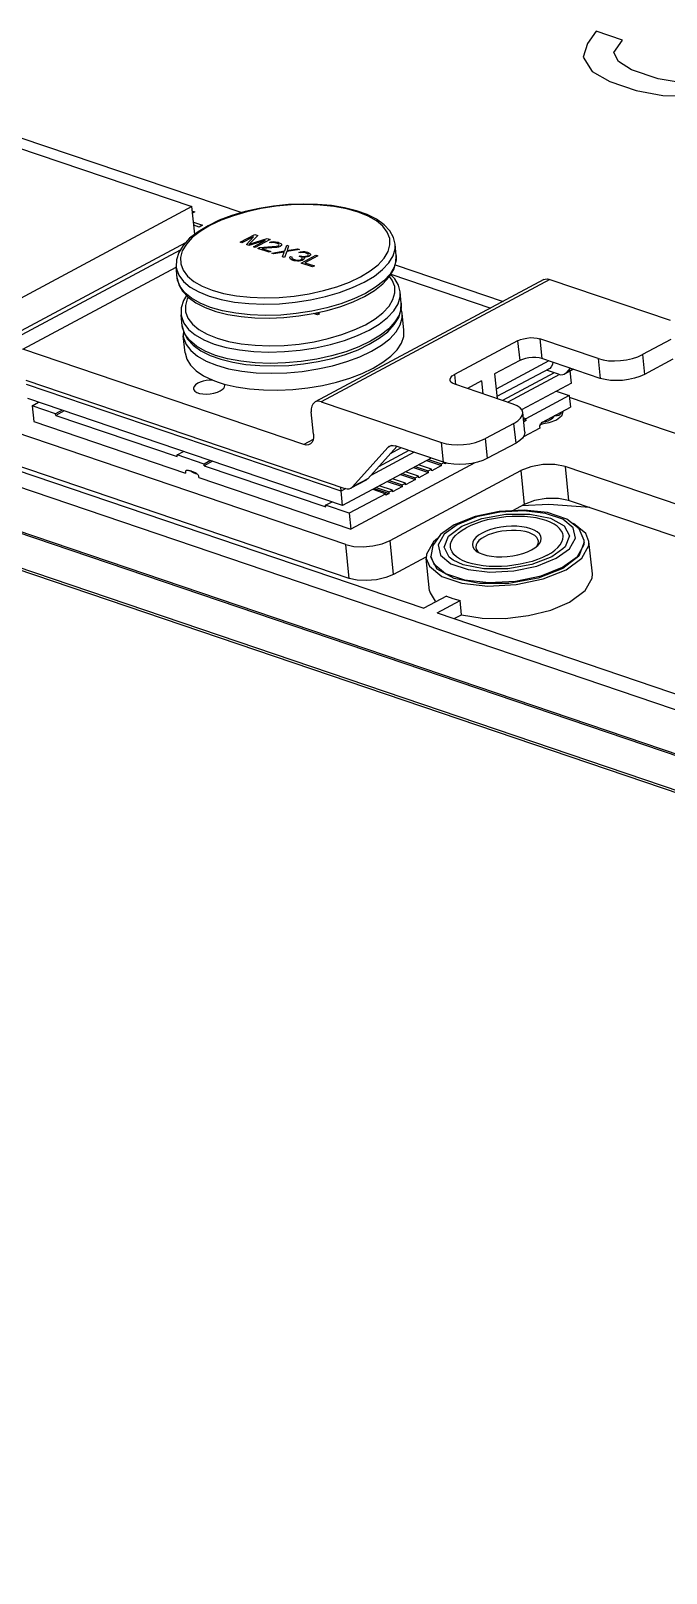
# Model space of a CAD drawing. Header units: millimetres. Extents: x 0 to 594, y 0 to 420.
# Drawn here: x 460.42 to 470.52, y 259.2 to 283.72 of the extents above; entities that cross this region are included whole.
import ezdxf

# ---------------------------------------------------------------- set-up
doc = ezdxf.new("R2010")
doc.units = ezdxf.units.MM
doc.header["$LTSCALE"] = 32.67
doc.layers.add('ASSEM_MEM', color=7, linetype='CONTINUOUS')

msp = doc.modelspace()

# ---------------------------------------------------------------- linework, layer by layer
at = {"layer": 'ASSEM_MEM', "color": 7, "linetype": 'CONTINUOUS'}
for p, q in [((506.962, 259.883), (406.4, 293.998)), ((506.997, 259.901), (406.434, 294.016)), ((507.187, 259.256), (406.625, 293.371)), ((507.236, 259.203), (406.673, 293.318)), ((469.407, 283.714), (469.269, 283.518)), ((469.827, 283.571), (469.407, 283.714)), ((469.269, 283.518), (469.202, 283.298)), ((469.69, 283.375), (469.827, 283.571)), ((469.202, 283.298), (469.345, 283.068)), ((469.761, 283.23), (469.69, 283.375)), ((469.972, 283.098), (469.761, 283.23)), ((469.345, 283.068), (469.626, 282.912)), ((469.626, 282.912), (470.046, 282.77)), ((470.393, 282.955), (469.972, 283.098)), ((470.743, 282.897), (470.393, 282.955)), ((470.046, 282.77), (470.466, 282.688)), ((470.466, 282.688), (471.024, 282.68)), ((460.261, 282.018), (463.773, 280.827)), ((460.192, 281.869), (462.982, 280.923)), ((447.714, 280.713), (470.911, 272.844)), ((462.982, 280.923), (459.344, 278.978)), ((463.027, 280.483), (462.982, 280.923)), ((462.989, 280.851), (463.029, 280.838)), ((463.029, 280.838), (462.993, 280.819)), ((463.008, 280.674), (463.149, 280.626)), ((463.097, 280.598), (463.012, 280.627)), ((463.149, 280.626), (463.097, 280.598)), ((462.879, 280.347), (459.395, 278.485)), ((462.795, 280.232), (459.402, 278.418)), ((466.23, 280.148), (466.212, 280.328)), ((460.291, 278.657), (462.731, 279.961)), ((462.749, 279.788), (462.73, 279.967)), ((466.214, 279.999), (467.929, 279.416)), ((466.23, 280.148), (466.229, 280.072)), ((468.578, 279.763), (464.94, 277.818)), ((468.672, 279.767), (465.034, 277.822)), ((466.144, 279.85), (467.732, 279.311)), ((468.672, 279.767), (470.585, 279.118)), ((465.427, 275.552), (453.737, 279.518)), ((466.309, 279.386), (466.291, 279.566)), ((452.224, 279.438), (466.667, 274.539)), ((466.326, 279.229), (466.306, 279.306)), ((466.309, 279.386), (466.308, 279.31)), ((466.353, 278.96), (466.326, 279.229)), ((465.483, 275.014), (453.793, 278.98)), ((462.828, 279.026), (462.809, 279.205)), ((465.563, 278.962), (465.741, 279.046)), ((465.741, 279.046), (465.894, 279.139)), ((462.847, 278.949), (462.844, 278.869)), ((462.872, 278.6), (462.844, 278.869)), ((468.16, 278.79), (467.155, 278.253)), ((468.16, 278.79), (468.193, 278.476)), ((469.441, 278.507), (468.512, 278.822)), ((468.512, 278.822), (468.544, 278.508)), ((470.596, 278.811), (470.145, 278.571)), ((464.76, 277.141), (460.291, 278.657)), ((468.193, 278.476), (467.794, 278.263)), ((469.474, 278.193), (468.544, 278.508)), ((469.441, 278.507), (469.474, 278.193)), ((470.145, 278.571), (470.178, 278.257)), ((470.628, 278.497), (470.178, 278.257)), ((465.864, 278.356), (466.017, 278.448)), ((467.155, 278.253), (467.171, 278.096)), ((467.794, 278.263), (467.835, 277.871)), ((468.655, 278.471), (467.819, 278.023)), ((468.659, 278.345), (467.831, 277.903)), ((468.743, 278.281), (467.921, 277.842)), ((468.826, 278.254), (468.003, 277.814)), ((468.809, 278.258), (468.618, 278.323)), ((469.046, 278.338), (468.904, 278.262)), ((468.995, 278.355), (468.931, 278.283)), ((469.038, 278.341), (468.931, 278.283)), ((469.015, 278.119), (468.995, 278.311)), ((460.342, 278.164), (465.414, 276.443)), ((465.354, 276.399), (460.349, 278.096)), ((463.503, 278.08), (463.495, 278.103)), ((468.09, 277.784), (467.161, 278.1)), ((467.586, 278.152), (467.361, 278.032)), ((467.586, 278.152), (467.607, 277.948)), ((469.015, 278.119), (468.223, 277.695)), ((468.773, 277.989), (468.98, 277.919)), ((465.377, 276.174), (460.372, 277.872)), ((460.44, 277.758), (460.544, 277.814)), ((460.815, 277.631), (460.44, 277.758)), ((460.44, 277.758), (460.466, 277.507)), ((465.034, 277.822), (466.947, 277.173)), ((468.98, 277.919), (468.292, 277.551)), ((468.98, 277.919), (468.999, 277.735)), ((473.396, 276.391), (468.983, 277.887)), ((460.466, 277.507), (462.881, 276.688)), ((460.919, 277.687), (460.815, 277.631)), ((460.818, 277.604), (460.815, 277.631)), ((460.952, 277.676), (460.818, 277.604)), ((460.818, 277.604), (462.749, 276.949)), ((464.915, 277.304), (464.879, 277.659)), ((468.274, 277.337), (468.241, 277.651)), ((468.292, 277.551), (468.25, 277.566)), ((468.295, 277.524), (468.253, 277.539)), ((468.295, 277.524), (468.256, 277.504)), ((468.295, 277.524), (468.292, 277.551)), ((468.554, 277.497), (468.608, 277.506)), ((468.556, 277.498), (468.999, 277.735)), ((468.608, 277.526), (468.607, 277.519)), ((468.607, 277.519), (468.608, 277.506)), ((468.608, 277.506), (468.645, 277.518)), ((468.855, 277.591), (468.776, 277.531)), ((468.845, 277.633), (468.855, 277.658)), ((468.845, 277.633), (468.846, 277.646)), ((468.846, 277.646), (468.849, 277.655)), ((468.881, 277.66), (468.855, 277.591)), ((468.859, 277.66), (468.859, 277.659)), ((468.859, 277.659), (468.86, 277.652)), ((468.878, 277.67), (468.879, 277.665)), ((468.101, 277.478), (467.651, 277.237)), ((468.134, 277.164), (468.101, 277.478)), ((468.511, 277.403), (468.252, 277.265)), ((468.509, 277.426), (468.511, 277.403)), ((468.524, 277.461), (468.518, 277.46)), ((462.746, 276.976), (462.85, 277.032)), ((464.909, 277.221), (464.76, 277.141)), ((465.536, 276.468), (466.094, 277.093)), ((465.778, 276.598), (466.237, 277.111)), ((466.513, 277.018), (465.825, 276.65)), ((466.431, 277.045), (465.946, 276.786)), ((466.152, 277.125), (466.094, 277.093)), ((466.306, 277.088), (466.133, 276.995)), ((466.979, 276.859), (466.215, 277.119)), ((466.979, 276.859), (466.947, 277.173)), ((467.683, 276.923), (467.651, 277.237)), ((468.134, 277.164), (467.683, 276.923)), ((463.175, 276.831), (462.746, 276.976)), ((462.749, 276.949), (462.746, 276.976)), ((463.279, 276.886), (463.175, 276.831)), ((463.178, 276.804), (463.175, 276.831)), ((463.311, 276.875), (463.178, 276.804)), ((463.178, 276.804), (465.108, 276.149)), ((466.783, 276.926), (465.377, 276.174)), ((467.48, 276.852), (465.507, 275.797)), ((466.503, 276.776), (466.743, 276.695)), ((466.533, 276.792), (466.74, 276.722)), ((466.792, 276.749), (466.585, 276.82)), ((466.711, 276.887), (466.951, 276.806)), ((466.741, 276.903), (466.948, 276.833)), ((466.951, 276.806), (466.795, 276.722)), ((466.948, 276.833), (466.992, 276.856)), ((466.951, 276.806), (466.948, 276.833)), ((467.003, 276.834), (467.001, 276.854)), ((467.028, 276.847), (467.003, 276.834)), ((473.436, 275.257), (468.914, 276.791)), ((468.914, 276.791), (468.97, 276.253)), ((462.878, 276.711), (462.881, 276.688)), ((463.04, 276.68), (462.963, 276.722)), ((462.997, 276.708), (462.98, 276.714)), ((462.999, 276.697), (462.996, 276.698)), ((462.998, 276.703), (462.997, 276.708)), ((463.092, 276.617), (463.09, 276.639)), ((463.092, 276.617), (465.507, 275.797)), ((465.751, 276.576), (465.509, 276.447)), ((465.778, 276.598), (465.536, 276.468)), ((466.087, 276.554), (466.327, 276.472)), ((466.117, 276.57), (466.324, 276.499)), ((466.131, 275.616), (468.21, 276.727)), ((466.376, 276.527), (466.169, 276.598)), ((466.295, 276.665), (466.535, 276.584)), ((466.324, 276.499), (466.376, 276.527)), ((466.325, 276.681), (466.532, 276.61)), ((466.379, 276.5), (466.376, 276.527)), ((466.584, 276.638), (466.377, 276.709)), ((466.535, 276.584), (466.379, 276.5)), ((466.532, 276.61), (466.584, 276.638)), ((466.535, 276.584), (466.532, 276.61)), ((466.587, 276.611), (466.584, 276.638)), ((466.743, 276.695), (466.587, 276.611)), ((466.74, 276.722), (466.792, 276.749)), ((466.743, 276.695), (466.74, 276.722)), ((466.795, 276.722), (466.792, 276.749)), ((468.21, 276.727), (468.266, 276.189)), ((465.377, 276.174), (465.347, 276.466)), ((465.431, 276.44), (465.354, 276.399)), ((466.065, 276.36), (465.481, 276.048)), ((465.857, 276.431), (466.065, 276.36)), ((465.879, 276.443), (466.119, 276.361)), ((465.909, 276.459), (466.117, 276.388)), ((466.168, 276.416), (465.961, 276.486)), ((466.067, 276.334), (466.065, 276.36)), ((466.119, 276.361), (466.067, 276.334)), ((466.117, 276.388), (466.168, 276.416)), ((466.119, 276.361), (466.117, 276.388)), ((466.171, 276.389), (466.168, 276.416)), ((466.327, 276.472), (466.171, 276.389)), ((466.327, 276.472), (466.324, 276.499)), ((465.105, 276.176), (465.209, 276.231)), ((465.481, 276.048), (465.105, 276.176)), ((465.108, 276.149), (465.105, 276.176)), ((465.481, 276.048), (465.507, 275.797)), ((467.868, 276.078), (467.486, 275.998)), ((467.876, 276.067), (467.508, 275.99)), ((467.592, 275.966), (467.972, 276.034)), ((468.266, 276.189), (468.08, 276.09)), ((468.654, 276.189), (468.227, 276.168)), ((469.307, 276.139), (468.654, 276.189)), ((473.2, 274.818), (468.97, 276.253)), ((467.153, 275.865), (466.932, 275.709)), ((467.201, 275.867), (466.99, 275.715)), ((467.062, 275.683), (467.272, 275.843)), ((467.486, 275.998), (467.153, 275.865)), ((467.508, 275.99), (467.201, 275.867)), ((467.272, 275.843), (467.592, 275.966)), ((469.042, 275.818), (468.877, 275.954)), ((469.138, 275.801), (468.942, 275.955)), ((469.079, 275.655), (469.042, 275.818)), ((469.246, 275.725), (469.05, 275.885)), ((469.217, 275.614), (469.138, 275.801)), ((465.483, 275.014), (465.427, 275.552)), ((466.187, 275.078), (466.131, 275.616)), ((466.82, 275.597), (466.71, 275.398)), ((466.809, 275.538), (466.78, 275.362)), ((466.932, 275.709), (466.809, 275.538)), ((466.886, 275.646), (466.82, 275.597)), ((466.99, 275.715), (466.895, 275.545)), ((466.895, 275.545), (466.933, 275.383)), ((466.992, 275.51), (467.062, 275.683)), ((468.435, 275.5), (468.479, 275.536)), ((468.883, 275.682), (468.882, 275.693)), ((468.984, 275.486), (469.079, 275.655)), ((469.112, 275.364), (469.215, 275.552)), ((469.22, 275.592), (469.135, 275.365)), ((469.215, 275.552), (469.217, 275.614)), ((469.22, 275.592), (469.217, 275.614)), ((469.294, 275.6), (469.246, 275.725)), ((469.292, 275.534), (469.294, 275.6)), ((469.348, 275.084), (469.294, 275.6)), ((466.698, 275.351), (466.187, 275.078)), ((466.71, 275.398), (466.708, 275.332)), ((466.761, 274.816), (466.708, 275.332)), ((466.708, 275.332), (466.756, 275.206)), ((466.783, 275.34), (466.78, 275.362)), ((466.78, 275.362), (466.826, 275.244)), ((466.882, 275.16), (466.783, 275.339)), ((466.933, 275.383), (467.098, 275.247)), ((467.073, 275.351), (466.992, 275.51)), ((467.137, 275.303), (467.073, 275.351)), ((467.294, 275.23), (467.137, 275.303)), ((467.364, 275.267), (467.295, 275.293)), ((467.521, 275.445), (467.547, 275.421)), ((468.38, 275.467), (468.435, 275.5)), ((468.702, 275.358), (468.383, 275.234)), ((468.476, 275.313), (468.389, 275.284)), ((468.456, 275.517), (468.468, 275.531)), ((468.466, 275.21), (468.774, 275.333)), ((468.631, 275.382), (468.697, 275.421)), ((468.697, 275.421), (468.753, 275.462)), ((468.881, 275.484), (468.702, 275.358)), ((468.774, 275.333), (468.984, 275.486)), ((468.875, 275.191), (469.112, 275.364)), ((469.135, 275.365), (468.877, 275.169)), ((468.913, 275.518), (468.881, 275.484)), ((466.756, 275.206), (466.953, 275.046)), ((466.826, 275.244), (467.011, 275.093)), ((467.152, 275.012), (466.882, 275.16)), ((466.953, 275.046), (467.275, 274.937)), ((467.011, 275.093), (467.315, 274.99)), ((467.098, 275.247), (467.371, 275.153)), ((467.621, 275.165), (467.294, 275.23)), ((467.371, 275.153), (467.718, 275.114)), ((467.718, 275.114), (468.099, 275.134)), ((468.099, 275.134), (468.466, 275.21)), ((468.877, 275.169), (468.486, 275.018)), ((468.532, 275.054), (468.875, 275.191)), ((468.566, 275.005), (468.931, 275.15)), ((466.761, 274.817), (466.767, 274.784)), ((467.552, 274.933), (467.152, 275.012)), ((468.02, 274.935), (467.552, 274.933)), ((468.486, 275.018), (468.02, 274.935)), ((467.029, 274.732), (466.667, 274.539)), ((466.767, 274.784), (466.849, 274.65)), ((466.882, 274.466), (467.244, 274.66)), ((467.267, 274.436), (467.244, 274.66)), ((466.882, 274.466), (470.855, 273.118)), ((467.152, 274.374), (467.267, 274.436))]:
    msp.add_line(p, q, dxfattribs=at)
at = {"layer": 'ASSEM_MEM', "color": 40, "linetype": 'CONTINUOUS'}
for p, q in [((463.746, 280.356), (463.981, 280.481)), ((463.962, 280.444), (463.776, 280.345)), ((463.847, 280.321), (463.962, 280.444)), ((464.027, 280.466), (463.892, 280.328)), ((463.981, 280.481), (464.027, 280.466)), ((463.776, 280.345), (463.746, 280.356)), ((463.888, 280.307), (463.847, 280.321)), ((464.144, 280.383), (463.888, 280.307)), ((463.892, 280.328), (464.179, 280.414)), ((463.958, 280.283), (464.144, 280.383)), ((463.989, 280.273), (463.958, 280.283)), ((464.224, 280.399), (463.989, 280.273)), ((464.029, 280.259), (464.054, 280.273)), ((464.212, 280.198), (464.029, 280.259)), ((464.054, 280.273), (464.322, 280.292)), ((464.332, 280.275), (464.095, 280.259)), ((464.095, 280.259), (464.237, 280.211)), ((464.179, 280.414), (464.224, 280.399)), ((464.237, 280.211), (464.212, 280.198)), ((464.215, 280.354), (464.24, 280.363)), ((464.24, 280.345), (464.215, 280.354)), ((464.24, 280.363), (464.28, 280.367)), ((464.265, 280.35), (464.24, 280.345)), ((464.252, 280.184), (464.459, 280.219)), ((464.291, 280.35), (464.265, 280.35)), ((464.28, 280.367), (464.311, 280.365)), ((464.449, 280.2), (464.283, 280.173)), ((464.321, 280.344), (464.291, 280.35)), ((464.311, 280.365), (464.351, 280.356)), ((464.341, 280.338), (464.321, 280.344)), ((464.322, 280.292), (464.352, 280.299)), ((464.357, 280.28), (464.332, 280.275)), ((464.362, 280.326), (464.341, 280.338)), ((464.351, 280.356), (464.371, 280.349)), ((464.352, 280.299), (464.362, 280.304)), ((464.382, 280.289), (464.357, 280.28)), ((464.367, 280.316), (464.362, 280.326)), ((464.362, 280.304), (464.367, 280.316)), ((464.371, 280.349), (464.397, 280.336)), ((464.392, 280.294), (464.382, 280.289)), ((464.407, 280.306), (464.392, 280.294)), ((464.397, 280.336), (464.407, 280.324)), ((464.407, 280.324), (464.407, 280.306)), ((464.424, 280.125), (464.449, 280.2)), ((464.489, 280.209), (464.455, 280.115)), ((464.459, 280.219), (464.488, 280.31)), ((464.488, 280.31), (464.518, 280.299)), ((464.69, 280.241), (464.489, 280.209)), ((464.518, 280.299), (464.494, 280.224)), ((464.494, 280.224), (464.66, 280.251)), ((464.66, 280.251), (464.69, 280.241)), ((464.681, 280.196), (464.706, 280.205)), ((464.706, 280.187), (464.681, 280.196)), ((464.706, 280.205), (464.746, 280.209)), ((464.731, 280.192), (464.706, 280.187)), ((464.757, 280.192), (464.731, 280.192)), ((464.746, 280.209), (464.777, 280.207)), ((464.787, 280.186), (464.757, 280.192)), ((464.777, 280.207), (464.817, 280.198)), ((464.817, 280.198), (464.827, 280.195)), ((464.827, 280.195), (464.858, 280.18)), ((464.283, 280.173), (464.252, 280.184)), ((464.455, 280.115), (464.424, 280.125)), ((464.536, 280.11), (464.54, 280.121)), ((464.541, 280.099), (464.536, 280.11)), ((464.54, 280.121), (464.55, 280.131)), ((464.551, 280.087), (464.541, 280.099)), ((464.55, 280.131), (464.576, 280.122)), ((464.566, 280.077), (464.551, 280.087)), ((464.607, 280.063), (464.566, 280.077)), ((464.576, 280.122), (464.571, 280.115)), ((464.571, 280.115), (464.571, 280.106)), ((464.571, 280.106), (464.576, 280.1)), ((464.576, 280.1), (464.596, 280.089)), ((464.596, 280.089), (464.627, 280.079)), ((464.632, 280.059), (464.607, 280.063)), ((464.627, 280.079), (464.657, 280.073)), ((464.662, 280.058), (464.632, 280.059)), ((464.657, 280.073), (464.672, 280.072)), ((464.687, 280.058), (464.662, 280.058)), ((464.672, 280.072), (464.692, 280.074)), ((464.687, 280.133), (464.707, 280.143)), ((464.707, 280.126), (464.687, 280.133)), ((464.713, 280.063), (464.687, 280.058)), ((464.692, 280.074), (464.707, 280.078)), ((464.707, 280.143), (464.727, 280.137)), ((464.732, 280.113), (464.707, 280.126)), ((464.707, 280.078), (464.727, 280.088)), ((464.733, 280.069), (464.713, 280.063)), ((464.718, 280.026), (464.954, 280.152)), ((464.9, 279.964), (464.718, 280.026)), ((464.727, 280.137), (464.767, 280.132)), ((464.727, 280.088), (464.737, 280.102)), ((464.737, 280.102), (464.732, 280.113)), ((464.753, 280.08), (464.733, 280.069)), ((464.768, 280.092), (464.753, 280.08)), ((464.793, 280.119), (464.757, 280.117)), ((464.757, 280.117), (464.773, 280.104)), ((464.767, 280.132), (464.787, 280.134)), ((464.773, 280.104), (464.768, 280.092)), ((464.984, 280.141), (464.779, 280.031)), ((464.779, 280.031), (464.931, 279.98)), ((464.807, 280.179), (464.787, 280.186)), ((464.787, 280.134), (464.818, 280.141)), ((464.818, 280.123), (464.793, 280.119)), ((464.827, 280.168), (464.807, 280.179)), ((464.818, 280.141), (464.828, 280.146)), ((464.843, 280.132), (464.818, 280.123)), ((464.833, 280.158), (464.827, 280.168)), ((464.828, 280.146), (464.833, 280.158)), ((464.853, 280.138), (464.843, 280.132)), ((464.868, 280.15), (464.853, 280.138)), ((464.858, 280.18), (464.868, 280.168)), ((464.868, 280.168), (464.868, 280.15)), ((464.931, 279.98), (464.9, 279.964)), ((464.954, 280.152), (464.984, 280.141)), ((464.979, 279.202), (464.915, 279.223)), ((464.962, 279.234), (465.009, 279.218)), ((465.009, 279.218), (464.979, 279.202))]:
    msp.add_line(p, q, dxfattribs=at)
at = {"layer": 'ASSEM_MEM', "color": 7, "linetype": 'CONTINUOUS'}
for points in [[(466.212, 280.328), (466.186, 280.434), (466.128, 280.536), (466.038, 280.633), (465.917, 280.721), (465.769, 280.796), (465.597, 280.858), (465.406, 280.906), (465.198, 280.94), (464.978, 280.959), (464.749, 280.964), (464.516, 280.954), (464.281, 280.931), (464.05, 280.893), (463.827, 280.843), (463.614, 280.78), (463.417, 280.705), (463.238, 280.62)], [(465.662, 279.809), (465.815, 279.901), (465.94, 280), (466.036, 280.103), (466.099, 280.208), (466.129, 280.314), (466.126, 280.418), (466.088, 280.517), (466.017, 280.61), (465.915, 280.696), (465.783, 280.771), (465.625, 280.835), (465.443, 280.887), (465.24, 280.924), (465.022, 280.948), (464.793, 280.956), (464.557, 280.95), (464.319, 280.928), (464.084, 280.892), (463.857, 280.842), (463.642, 280.779), (463.444, 280.705), (463.267, 280.621)], [(463.238, 280.62), (463.079, 280.524), (462.945, 280.419), (462.841, 280.307), (462.771, 280.192), (462.735, 280.078), (462.73, 279.967)], [(463.267, 280.621), (463.114, 280.529), (462.988, 280.43), (462.893, 280.327), (462.829, 280.221), (462.799, 280.116), (462.803, 280.012), (462.84, 279.913), (462.911, 279.819), (463.013, 279.734), (463.145, 279.659), (463.303, 279.594), (463.486, 279.543), (463.688, 279.505), (463.906, 279.482), (464.135, 279.473), (464.371, 279.48), (464.609, 279.502)], [(465.722, 279.723), (465.882, 279.82), (466.013, 279.923), (466.113, 280.031), (466.179, 280.141), (466.211, 280.251), (466.212, 280.328)], [(462.73, 279.967), (462.735, 279.936), (462.774, 279.832), (462.848, 279.734), (462.955, 279.645), (463.093, 279.566), (463.258, 279.499), (463.449, 279.446), (463.66, 279.406), (463.888, 279.382), (464.127, 279.373), (464.374, 279.38), (464.623, 279.402), (464.868, 279.44), (465.105, 279.492), (465.33, 279.558), (465.537, 279.635), (465.722, 279.723)], [(465.723, 279.496), (465.882, 279.592), (466.016, 279.697), (466.119, 279.809), (466.19, 279.924), (466.226, 280.038), (466.23, 280.148)], [(466.229, 280.072), (466.198, 279.962), (466.132, 279.851), (466.032, 279.744), (465.901, 279.64), (465.741, 279.544)], [(465.741, 279.544), (465.556, 279.456), (465.349, 279.378), (465.124, 279.313), (464.887, 279.261), (464.641, 279.223), (464.393, 279.2), (464.146, 279.193), (463.906, 279.202), (463.679, 279.227), (463.467, 279.266), (463.277, 279.32), (463.111, 279.387), (462.974, 279.466), (462.867, 279.555), (462.793, 279.652), (462.754, 279.756), (462.749, 279.788)], [(462.749, 279.788), (462.775, 279.682), (462.833, 279.579), (462.923, 279.482), (463.044, 279.395), (463.192, 279.32), (463.364, 279.258), (463.555, 279.21), (463.763, 279.176), (463.983, 279.157), (464.211, 279.152), (464.445, 279.161), (464.68, 279.185), (464.911, 279.222), (465.134, 279.273), (465.347, 279.336), (465.544, 279.411), (465.723, 279.496)], [(464.609, 279.502), (464.844, 279.538), (465.072, 279.588), (465.286, 279.65), (465.485, 279.724), (465.662, 279.809)], [(465.894, 279.139), (466.019, 279.237), (466.115, 279.341), (466.178, 279.446), (466.208, 279.552), (466.205, 279.655), (466.167, 279.755), (466.122, 279.814)], [(466.291, 279.566), (466.265, 279.672), (466.207, 279.774), (466.141, 279.845)], [(468.578, 279.763), (468.597, 279.771), (468.633, 279.774), (468.672, 279.767)], [(462.898, 279.509), (462.85, 279.429), (462.813, 279.316), (462.809, 279.205)], [(462.922, 279.483), (462.908, 279.459), (462.878, 279.353), (462.882, 279.25), (462.919, 279.15), (462.99, 279.057), (463.092, 278.972), (463.224, 278.896)], [(465.801, 278.961), (465.961, 279.057), (466.092, 279.161), (466.192, 279.269), (466.258, 279.379), (466.29, 279.489), (466.291, 279.566)], [(465.802, 278.734), (465.961, 278.83), (466.095, 278.935), (466.198, 279.047), (466.269, 279.162), (466.305, 279.276), (466.309, 279.386)], [(466.308, 279.31), (466.277, 279.199), (466.21, 279.089), (466.111, 278.981), (465.98, 278.878), (465.82, 278.782)], [(465.836, 278.625), (465.996, 278.721), (466.127, 278.824), (466.227, 278.932), (466.293, 279.042), (466.325, 279.153), (466.326, 279.229)], [(462.809, 279.205), (462.814, 279.174), (462.853, 279.07), (462.927, 278.972), (463.034, 278.883), (463.172, 278.804), (463.337, 278.737), (463.528, 278.683), (463.739, 278.644), (463.967, 278.619)], [(465.82, 278.782), (465.634, 278.694), (465.427, 278.616), (465.203, 278.551), (464.966, 278.499), (464.72, 278.461), (464.471, 278.438), (464.225, 278.431), (463.985, 278.44), (463.758, 278.465), (463.546, 278.504), (463.356, 278.558), (463.19, 278.625), (463.053, 278.704), (462.946, 278.793), (462.872, 278.89), (462.833, 278.994), (462.828, 279.026)], [(462.828, 279.026), (462.854, 278.92), (462.912, 278.817), (463.002, 278.72), (463.123, 278.633), (463.271, 278.558), (463.443, 278.496), (463.634, 278.448), (463.841, 278.414), (464.062, 278.395)], [(462.844, 278.869), (462.849, 278.837), (462.888, 278.733), (462.962, 278.636), (463.069, 278.547), (463.206, 278.468), (463.372, 278.401), (463.563, 278.347), (463.774, 278.308), (464.002, 278.283), (464.241, 278.274), (464.488, 278.281), (464.736, 278.304), (464.982, 278.342), (465.219, 278.394), (465.444, 278.459), (465.651, 278.537), (465.836, 278.625)], [(463.224, 278.896), (463.382, 278.832), (463.565, 278.781), (463.767, 278.743), (463.985, 278.72), (464.214, 278.711), (464.45, 278.718), (464.688, 278.739), (464.923, 278.775), (465.15, 278.825), (465.365, 278.888), (465.563, 278.962)], [(464.062, 278.395), (464.29, 278.39), (464.524, 278.399), (464.758, 278.423), (464.989, 278.46), (465.213, 278.511), (465.425, 278.574), (465.623, 278.649), (465.802, 278.734)], [(464.947, 278.678), (465.184, 278.73), (465.409, 278.796), (465.616, 278.873), (465.801, 278.961)], [(466.017, 278.448), (466.144, 278.546), (466.243, 278.648), (466.311, 278.753), (466.348, 278.858), (466.353, 278.96)], [(468.16, 278.79), (468.203, 278.809), (468.253, 278.824), (468.307, 278.834), (468.363, 278.84), (468.417, 278.839), (468.468, 278.833), (468.512, 278.822)], [(462.872, 278.6), (462.899, 278.498), (462.958, 278.402), (463.048, 278.314), (463.166, 278.234), (463.312, 278.165)], [(463.967, 278.619), (464.206, 278.611), (464.453, 278.618), (464.701, 278.64), (464.947, 278.678)], [(468.544, 278.508), (468.5, 278.519), (468.45, 278.525), (468.395, 278.526), (468.34, 278.521), (468.285, 278.51), (468.236, 278.495), (468.193, 278.476)], [(469.441, 278.507), (469.518, 278.487), (469.605, 278.474), (469.698, 278.47), (469.796, 278.475), (469.893, 278.488), (469.986, 278.509), (470.071, 278.537), (470.145, 278.571)], [(463.495, 278.103), (463.687, 278.058), (463.895, 278.027), (464.118, 278.009), (464.349, 278.006), (464.585, 278.017), (464.822, 278.042), (465.055, 278.081), (465.279, 278.133), (465.492, 278.197), (465.688, 278.272), (465.864, 278.356)], [(467.085, 278.167), (467.086, 278.182), (467.098, 278.207), (467.121, 278.231), (467.155, 278.253)], [(468.719, 278.449), (468.712, 278.414), (468.695, 278.378), (468.67, 278.352), (468.658, 278.345)], [(468.809, 278.258), (468.845, 278.25), (468.878, 278.252), (468.904, 278.262)], [(468.904, 278.262), (468.907, 278.263), (468.931, 278.283)], [(470.178, 278.257), (470.103, 278.223), (470.018, 278.195), (469.925, 278.174), (469.828, 278.161), (469.731, 278.157), (469.637, 278.16), (469.55, 278.173), (469.474, 278.193)], [(463.076, 278.115), (463.039, 278.091), (463.016, 278.065), (463.006, 278.038), (463.006, 278.028)], [(463.006, 278.028), (463.01, 278.012), (463.029, 277.989), (463.061, 277.97), (463.104, 277.955), (463.156, 277.946), (463.213, 277.944), (463.273, 277.947), (463.332, 277.957), (463.387, 277.973), (463.433, 277.994)], [(463.312, 278.165), (463.261, 278.163), (463.21, 278.157), (463.16, 278.147), (463.115, 278.133), (463.076, 278.115)], [(463.312, 278.165), (463.4, 278.132), (463.495, 278.103)], [(463.433, 277.994), (463.465, 278.014), (463.488, 278.036), (463.501, 278.059), (463.503, 278.08)], [(467.161, 278.1), (467.125, 278.116), (467.1, 278.135), (467.087, 278.158), (467.085, 278.167)], [(464.94, 277.818), (464.928, 277.811), (464.903, 277.785), (464.886, 277.75), (464.878, 277.707), (464.879, 277.659)], [(465.034, 277.822), (464.995, 277.83), (464.959, 277.826), (464.94, 277.818)], [(468.241, 277.651), (468.23, 277.686), (468.201, 277.724), (468.153, 277.757), (468.09, 277.784)], [(468.101, 277.478), (468.162, 277.516), (468.207, 277.558), (468.233, 277.601), (468.242, 277.644), (468.241, 277.651)], [(468.776, 277.531), (468.656, 277.485), (468.514, 277.459)], [(468.556, 277.498), (468.539, 277.487), (468.526, 277.473)], [(468.645, 277.518), (468.681, 277.54), (468.718, 277.568), (468.753, 277.604)], [(468.753, 277.604), (468.787, 277.605), (468.813, 277.61), (468.832, 277.619), (468.845, 277.633)], [(468.879, 277.665), (468.879, 277.664), (468.879, 277.662), (468.879, 277.661), (468.879, 277.66), (468.88, 277.658), (468.88, 277.656)], [(464.915, 277.304), (464.916, 277.256), (464.908, 277.213), (464.891, 277.178), (464.866, 277.152), (464.854, 277.145)], [(468.274, 277.337), (468.274, 277.331), (468.266, 277.287), (468.239, 277.244), (468.194, 277.203), (468.134, 277.164)], [(468.526, 277.473), (468.516, 277.457), (468.51, 277.44), (468.509, 277.426)], [(468.555, 277.465), (468.55, 277.464), (468.545, 277.463), (468.539, 277.463), (468.534, 277.462), (468.529, 277.462), (468.524, 277.461)], [(464.854, 277.145), (464.835, 277.137), (464.799, 277.133), (464.76, 277.141)], [(466.094, 277.093), (466.118, 277.113), (466.121, 277.115)], [(466.121, 277.115), (466.147, 277.124), (466.18, 277.126), (466.215, 277.119)], [(466.947, 277.173), (467.023, 277.153), (467.11, 277.141), (467.204, 277.137), (467.301, 277.142), (467.398, 277.155), (467.491, 277.176), (467.576, 277.203), (467.651, 277.237)], [(467.683, 276.923), (467.609, 276.89), (467.524, 276.862), (467.431, 276.841), (467.334, 276.828), (467.236, 276.823), (467.143, 276.827), (467.056, 276.839), (466.979, 276.859)], [(468.914, 276.791), (468.751, 276.823), (468.56, 276.822), (468.37, 276.789), (468.21, 276.727)], [(462.98, 276.714), (462.964, 276.719), (462.95, 276.723), (462.937, 276.726), (462.925, 276.728), (462.915, 276.729), (462.905, 276.73), (462.896, 276.729), (462.889, 276.727), (462.883, 276.723), (462.879, 276.718), (462.878, 276.711)], [(462.996, 276.698), (462.991, 276.701), (462.986, 276.704), (462.981, 276.707), (462.976, 276.711), (462.971, 276.714), (462.966, 276.718)], [(463.066, 276.671), (463.057, 276.678), (463.047, 276.684), (463.036, 276.691), (463.024, 276.696), (463.01, 276.702), (462.997, 276.708)], [(463.04, 276.679), (463.033, 276.682), (463.026, 276.685), (463.019, 276.688), (463.012, 276.69), (463.005, 276.693), (462.999, 276.697)], [(463.065, 276.672), (463.061, 276.673), (463.058, 276.674), (463.053, 276.676), (463.049, 276.677), (463.045, 276.678), (463.04, 276.679)], [(463.09, 276.639), (463.087, 276.647), (463.082, 276.656), (463.075, 276.664), (463.066, 276.671)], [(465.778, 276.598), (465.754, 276.578), (465.751, 276.576)], [(465.414, 276.443), (465.449, 276.436), (465.482, 276.437), (465.509, 276.447)], [(465.509, 276.447), (465.511, 276.448), (465.536, 276.468)], [(468.97, 276.253), (468.807, 276.285), (468.615, 276.284), (468.426, 276.251), (468.266, 276.189)], [(468.942, 275.955), (468.633, 276.059), (468.262, 276.1), (467.868, 276.078)], [(468.877, 275.954), (468.604, 276.047), (468.256, 276.086), (467.876, 276.067)], [(467.972, 276.034), (468.354, 276.035), (468.68, 275.971), (468.901, 275.85)], [(467.092, 275.508), (467.091, 275.519), (467.095, 275.563), (467.111, 275.608), (467.137, 275.652), (467.174, 275.696), (467.221, 275.739), (467.278, 275.78), (467.344, 275.819)], [(468.882, 275.693), (468.876, 275.725), (468.858, 275.766), (468.828, 275.806), (468.788, 275.843), (468.738, 275.877), (468.679, 275.907), (468.611, 275.934), (468.535, 275.956), (468.452, 275.974), (468.363, 275.987), (468.27, 275.995), (468.173, 275.999), (468.074, 275.997), (467.973, 275.99), (467.873, 275.979), (467.774, 275.962), (467.678, 275.942), (467.586, 275.916), (467.499, 275.887), (467.418, 275.855), (467.344, 275.819)], [(468.479, 275.536), (468.511, 275.574), (468.529, 275.612), (468.535, 275.65), (468.527, 275.687), (468.505, 275.721), (468.471, 275.753), (468.425, 275.781), (468.368, 275.804), (468.302, 275.822), (468.228, 275.835), (468.148, 275.842), (468.064, 275.843), (467.979, 275.839), (467.893, 275.828), (467.81, 275.812), (467.731, 275.79), (467.658, 275.764), (467.594, 275.734)], [(468.901, 275.85), (468.983, 275.691), (468.913, 275.518)], [(465.427, 275.552), (465.555, 275.523), (465.704, 275.516), (465.859, 275.53), (466.007, 275.565), (466.131, 275.616)], [(467.594, 275.734), (467.539, 275.7), (467.495, 275.664), (467.464, 275.627), (467.445, 275.588), (467.44, 275.551), (467.448, 275.514), (467.469, 275.479), (467.503, 275.448), (467.519, 275.437)], [(467.634, 275.677), (467.585, 275.646), (467.545, 275.614), (467.516, 275.579), (467.499, 275.545), (467.494, 275.51), (467.495, 275.504)], [(468.489, 275.607), (468.482, 275.634), (468.463, 275.665), (468.432, 275.694), (468.39, 275.719), (468.338, 275.741), (468.278, 275.757), (468.211, 275.769), (468.138, 275.775), (468.062, 275.777), (467.984, 275.772), (467.906, 275.762), (467.831, 275.748), (467.759, 275.728), (467.693, 275.704), (467.634, 275.677)], [(468.468, 275.531), (468.485, 275.566), (468.49, 275.601), (468.489, 275.607)], [(468.753, 275.462), (468.801, 275.504), (468.838, 275.548), (468.864, 275.593), (468.879, 275.637), (468.883, 275.682)], [(468.931, 275.15), (469.183, 275.334), (469.292, 275.534)], [(467.295, 275.293), (467.236, 275.324), (467.186, 275.358), (467.146, 275.395), (467.117, 275.434), (467.098, 275.476), (467.092, 275.508)], [(467.495, 275.504), (467.501, 275.477), (467.521, 275.445)], [(467.519, 275.437), (467.549, 275.42), (467.606, 275.397), (467.672, 275.378), (467.746, 275.365), (467.826, 275.358), (467.91, 275.357), (467.996, 275.362), (468.081, 275.373), (468.165, 275.389), (468.243, 275.41), (468.316, 275.437), (468.38, 275.467)], [(468.631, 275.382), (468.557, 275.346), (468.476, 275.313)], [(466.187, 275.078), (466.062, 275.027), (465.915, 274.992), (465.759, 274.978), (465.61, 274.985), (465.483, 275.014)], [(467.315, 274.99), (467.702, 274.947), (468.124, 274.969), (468.532, 275.054)], [(468.389, 275.284), (468.296, 275.259), (468.2, 275.238), (468.101, 275.222), (468.001, 275.21), (467.901, 275.204), (467.802, 275.202), (467.705, 275.205), (467.611, 275.214), (467.522, 275.227), (467.44, 275.245), (467.364, 275.267)], [(468.383, 275.234), (468.003, 275.167), (467.621, 275.165)], [(468.984, 274.635), (469.236, 274.819), (469.346, 275.018), (469.348, 275.084)], [(467.275, 274.937), (467.686, 274.891), (468.134, 274.915), (468.566, 275.005)], [(467.029, 274.732), (467.13, 274.693), (467.244, 274.66)], [(467.267, 274.436), (467.595, 274.383), (467.961, 274.379), (468.335, 274.422), (468.685, 274.51), (468.984, 274.635)]]:
    msp.add_lwpolyline(points, dxfattribs=at)

doc.saveas('drawing.dxf')
